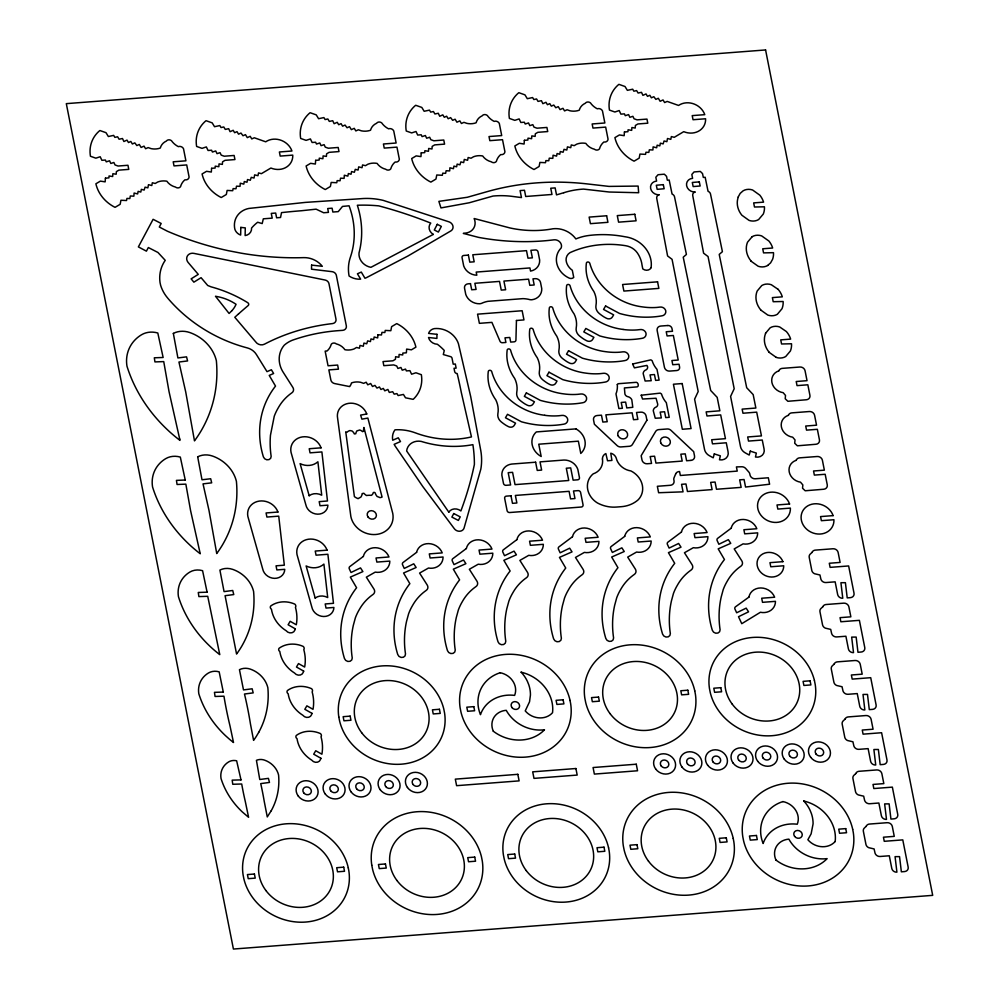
<?xml version="1.0" encoding="UTF-8"?>
<svg xmlns="http://www.w3.org/2000/svg" width="999" height="999" viewBox="0 0 999 999"><rect width="100%" height="100%" fill="white"/><g stroke="black" fill="none" stroke-linecap="round" stroke-linejoin="round"><path stroke-width="1.5" d="M738.174 197.028L740.172 193.406L743.069 190.846A11.189 9.828 25.7 0 1 752.597 189.997L759.814 195.167A20.617 18.119 25.7 0 1 763.561 202.148L753.671 202.897L754.482 207.005L764.435 206.805A20.33 17.857 25.7 0 1 763.286 214.061L758.628 219.555A11.189 9.828 25.7 0 1 749.1 220.417L741.882 215.235A21.104 18.544 25.7 0 1 738.273 197.065M765.509 333.329L770.142 327.809A11.189 9.828 25.7 0 1 779.682 326.96L786.375 331.543A20.367 17.907 25.7 0 1 790.634 339.111L780.743 339.872L781.555 343.981L791.52 343.768A20.33 17.857 25.7 0 1 790.371 351.024L785.714 356.531A11.189 9.828 25.7 0 1 776.173 357.38M752.135 236.726L747.502 242.233A20.991 18.457 25.7 0 0 751.061 261.039M767.707 265.434L770.591 262.874L772.602 259.265A20.567 18.069 25.7 0 0 773.488 252.672L763.548 252.884L762.736 248.776L772.652 248.014A20.617 18.119 25.7 0 0 768.905 241.034L761.663 235.901A11.189 9.828 25.7 0 0 752.122 236.701M690.958 460.402L686.6 460.739L685.239 453.858L680.843 454.195L682.205 461.076L655.943 463.086L654.582 456.206L650.187 456.543L651.548 463.424L647.19 463.761A4.545 3.996 25.7 0 1 642.007 460.002L641.158 455.706L655.644 431.468A4.545 3.996 25.7 0 1 658.778 429.62L667.145 428.983A4.545 3.996 25.7 0 1 670.978 430.344L693.681 451.673L694.53 455.969A4.545 3.996 25.7 0 1 690.958 460.402M776.186 357.355L768.968 352.21M778.021 289.273L771.315 284.715A11.189 9.828 25.7 0 0 761.775 285.527L757.155 291.059A20.991 18.457 25.7 0 0 760.714 309.865M750.948 261.114L758.179 266.258A11.189 9.828 25.7 0 0 767.719 265.459M760.614 309.94L767.831 315.085A11.189 9.828 25.7 0 0 777.372 314.273L781.992 308.741A20.33 17.857 25.7 0 0 783.129 301.498L773.201 301.71L772.389 297.602L782.304 296.84A20.367 17.907 25.7 0 0 778.046 289.26M814.422 680.481L815.234 684.602A54.595 47.977 25.7 0 1 772.065 735.701A54.595 47.977 25.7 0 1 710.277 692.657L709.465 688.548A54.595 47.977 25.7 0 1 752.634 637.449A54.595 47.977 25.7 0 1 814.422 680.506M371.765 865.146L372.615 869.442A57.055 50.137 25.7 0 0 437.175 914.422A57.055 50.137 25.7 0 0 482.292 861.013L481.443 856.717A57.055 50.137 25.7 0 0 416.883 811.75A57.055 50.137 25.7 0 0 371.765 865.159M338.811 717.007L339.623 721.116A54.595 47.977 25.7 0 0 401.398 764.173A54.595 47.977 25.7 0 0 444.58 713.061L443.768 708.953A54.595 47.977 25.7 0 0 381.98 665.921A54.595 47.977 25.7 0 0 338.811 717.02M602.447 459.028A7.218 6.344 25.7 0 1 605.856 453.571L607.529 460.764L611.925 460.427L610.764 453.196A7.218 6.344 25.7 0 1 616.183 457.979A16.446 14.461 25.7 0 0 630.893 470.929A20.255 17.807 25.7 0 1 638.161 499.825A31.506 27.685 25.7 0 1 621.078 506.705L616.683 507.042A31.506 27.685 25.7 0 1 597.427 502.959A20.255 17.807 25.7 0 1 593.231 473.826A16.446 14.461 25.7 0 0 602.447 459.028M651.086 267.62A28.022 24.625 25.7 0 0 625.024 236.763A108.404 95.267 25.7 0 0 589.173 235.452A52.11 45.792 25.7 0 0 575.861 238.936A22.615 19.88 25.7 0 0 552.909 228.783A102.747 90.297 25.7 0 1 510.002 227.959L474.125 218.519A12.463 10.952 25.7 0 1 465.122 233.142L463.311 233.404L478.509 237.362A232.742 204.533 25.7 0 0 553.946 239.835A6.281 5.519 25.7 0 1 560.014 242.208A6.281 5.519 25.7 0 1 561.088 248.077A20.742 18.232 25.7 0 0 569.13 278.072A4.071 3.571 25.7 0 0 573.726 277.385L572.315 270.292A14.81 13.012 25.7 0 1 566.533 262.487A10.377 9.116 25.7 0 1 569.979 252.66A96.591 84.89 25.7 0 1 625.574 245.692A15.847 13.924 25.7 0 1 637.312 252.847A29.221 25.687 25.7 0 1 642.045 265.172L642.782 268.906A5.644 4.958 25.7 0 0 651.173 267.645M782.891 801.573A17.807 15.659 25.7 0 1 797.252 824.225A35.215 30.944 25.7 0 0 763.136 843.506A38.212 33.579 25.7 0 1 782.904 801.585M803.758 800.998A38.212 33.579 25.7 0 1 835.176 841.533M623.089 329.433A57.93 50.912 25.7 0 1 570.092 285.826A1.798 1.586 25.7 0 0 567.382 284.653L567.082 284.852A1.798 1.586 25.7 0 0 566.608 285.876A44.393 39.011 25.7 0 0 574.125 313.986A25.812 22.677 25.7 0 1 576.223 327.884A9.103 7.992 25.7 0 0 579.482 335.939A44.618 39.211 25.7 0 0 584.502 339.548L586.713 340.746A4.545 3.996 25.7 0 0 592.619 339.485L593.893 337.325L583.803 331.905L585.851 328.446L599.725 335.914A90.31 79.371 25.7 0 0 639.098 338.798L642.032 338.336A5.27 4.633 25.7 0 0 646.003 333.216A4.77 4.183 25.7 0 0 640.297 329.558L637.037 329.92A60.951 53.559 25.7 0 1 623.089 329.458M521.116 672.177A38.212 33.579 25.7 0 1 552.534 712.699A17.807 15.659 25.7 0 1 525.237 710.901L529.545 701.773L530.444 695.004A35.215 30.944 25.7 0 0 528.733 684.652L527.372 681.306A35.215 30.944 25.7 0 0 521.128 672.152M803.77 800.986A35.215 30.944 25.7 0 1 810.014 810.139L811.375 813.486A35.215 30.944 25.7 0 1 813.086 823.838L811.138 833.815L807.879 839.734A17.807 15.659 25.7 0 0 835.176 841.495M769.068 352.135A20.991 18.457 25.7 0 1 765.609 333.366M544.742 415.284A57.93 50.912 25.7 0 1 491.745 371.678A1.798 1.586 25.7 0 0 489.035 370.504L488.736 370.704A1.798 1.586 25.7 0 0 488.261 371.728A44.393 39.011 25.7 0 0 495.779 399.837A25.812 22.677 25.7 0 1 497.877 413.736A9.103 7.992 25.7 0 0 501.136 421.79A44.618 39.211 25.7 0 0 506.156 425.399L508.366 426.598A4.545 3.996 25.7 0 0 514.273 425.337L515.546 423.176L505.457 417.757L507.504 414.298L521.378 421.765A90.31 79.371 25.7 0 0 560.751 424.65L563.686 424.188A5.27 4.633 25.7 0 0 567.657 419.068A4.77 4.183 25.7 0 0 561.95 415.409L558.691 415.771A60.951 53.559 25.7 0 1 544.742 415.309M617.307 384.528L617.307 384.715A24.163 21.229 25.7 0 1 615.983 393.868L618.881 408.554L622.389 408.279L621.228 402.447L625.624 402.098L626.785 407.942L632.804 407.305L631.793 399.75A5.37 4.72 25.7 0 0 628.334 396.79A3.684 3.247 25.7 0 1 624.912 393.981L624.4 387.937L637.225 386.875C639.16 386.363 638.199 382.38 636.326 382.317L618.219 383.716L617.307 384.528M240.809 227.385L240.659 235.077A8.741 7.692 25.7 0 1 234.877 229.308A21.116 18.556 25.7 0 1 248.863 208.441L305.382 202.397L360.914 198.689A65.335 57.418 25.7 0 1 383.179 200.362L449.15 221.903A5.619 4.933 25.7 0 1 452.959 226.174A5.619 4.933 25.7 0 1 450.924 230.881L407.954 255.994L366.546 277.597L364.972 278.259L361.301 272.078L357.43 273.776L360.639 279.158A16.671 14.648 25.7 0 1 349.088 276.024A45.292 39.81 25.7 0 1 350.362 257.28A91.021 79.995 25.7 0 0 349.063 205.794L342.507 206.418L338.249 211.626L332.854 212.038L332.093 208.192L327.697 208.529L328.459 212.375L323.664 212.75L316.096 209.166L301.461 210.739A559.877 492.032 25.7 0 0 281.518 212.625L280.544 217.495L276.611 217.794L275.674 213.049L271.278 213.386L272.215 218.132L263.324 218.818L262.188 223.564L257.655 222.253A52.935 46.528 25.7 0 0 251.586 228.022A8.741 7.692 25.7 0 1 245.13 235.564L245.279 227.884L240.809 227.385M311.601 265.11L311.513 269.206L332.355 271.703A4.57 4.008 25.7 0 1 336.363 275.424L346.328 325.824A4.645 4.083 25.7 0 1 342.669 330.344L338.474 330.644A180.057 158.242 25.7 0 0 292.307 340.247A31.943 28.072 25.7 0 0 284.203 345.242A27.173 23.876 25.7 0 0 283.716 373.064L292.869 387.425A4.67 4.108 25.7 0 1 291.97 392.744A56.518 49.663 25.7 0 0 278.921 406.693L277.36 409.428A64.186 56.406 25.7 0 0 274.263 416.221L270.467 435.214A109.003 95.792 25.7 0 0 270.954 454.907L271.166 456.281A4.058 3.571 25.7 0 1 263.399 456.88A95.442 83.879 25.7 0 1 275.512 386.089L269.231 375.412L273.614 373.501L271.378 369.742L267.008 371.653L256.368 354.47A13.649 11.988 25.7 0 0 247.365 347.927A139.997 123.027 25.7 0 1 168.731 299.313L167.695 298.089A36.613 32.168 25.7 0 1 160.652 285.402L160.04 282.617A39.148 34.403 25.7 0 1 165.235 260.339L157.954 252.472L148.339 247.54L146.416 251.161L138.374 246.903L153.109 219.305L161.176 223.476L159.303 227.023L167.37 231.206A291.146 255.856 25.7 0 0 228.371 250.699L240.884 253.122A291.146 255.856 25.7 0 0 303.684 257.63A20.767 18.244 25.7 0 1 322.327 266.296L311.601 265.11M436.975 334.328L436.9 338.424L428.509 337.5A8.741 7.692 25.7 0 0 437.387 344.268A52.935 46.528 25.7 0 1 444.28 350.474L443.306 354.545L450.911 356.743A2.398 2.11 25.7 0 1 452.06 358.329L453.209 364.173L455.319 364.011L456.131 368.119L454.021 368.281L454.67 371.591A2.273 1.998 25.7 0 0 456.468 373.401L457.192 373.576A559.865 492.02 25.7 0 1 461.263 392.27L471.466 436.925A91.021 79.995 25.7 0 1 415.522 432.917A45.292 39.81 25.7 0 0 394.967 429.832A16.671 14.648 25.7 0 0 392.719 440.234L398.264 437.799L400.499 441.558L394.143 444.343L395.03 445.866L422.739 486.463L454.445 528.858A5.619 4.933 25.7 0 0 459.777 531.231A5.619 4.933 25.7 0 0 464.048 528.121L480.831 469.118A65.335 57.418 25.7 0 0 480.407 448.638L470.729 396.753L458.441 343.718A21.116 18.556 25.7 0 0 434.29 328.621A8.741 7.692 25.7 0 0 428.596 333.416L436.975 334.328M516.446 320.492L515.934 340.035A2.273 1.998 25.7 0 1 514.11 341.833L510.689 342.095L509.777 337.462L504.994 337.824L505.906 342.457L502.485 342.719A2.273 1.998 25.7 0 1 500.012 341.258L491.908 322.377L479.383 323.339L477.559 314.161L522.152 310.739L523.963 319.917L516.446 320.492M105.419 178.147L105.145 181.855L100.387 181.119L95.892 183.791A34.241 30.082 25.7 0 0 115.047 207.342L120.155 204.308L120.941 200.25L126.536 200.524L126.935 198.426L129.82 198.576L130.32 195.991L133.878 196.166L134.103 193.044L137.637 193.931L138.137 191.358L140.822 192.045L141.346 189.36L144.143 190.072L145.067 187.15L147.864 187.862L148.476 184.678L151.798 185.527L152.335 182.755L155.232 183.479L157.717 182.005A16.558 14.548 25.7 0 1 166.858 181.206A13.174 11.576 25.7 0 0 175.412 187.025A3.584 3.159 25.7 0 0 180.557 186.638A17.058 14.985 25.7 0 1 184.927 179.82A3.846 3.384 25.7 0 0 189.098 176.998L186.713 164.935L174.013 165.909L173.202 161.801L185.901 160.827L183.516 148.751A3.846 3.384 25.7 0 0 178.371 146.641A17.058 14.985 25.7 0 1 171.478 140.697A3.584 3.159 25.7 0 0 166.333 141.096A13.174 11.576 25.7 0 0 160.302 148.039A16.558 14.548 25.7 0 1 151.124 148.639L148.139 147.59L145.617 148.739L144.018 146.129L141.121 147.452L139.286 144.455L136.851 145.567L134.815 142.869L132.368 143.981L130.819 141.458L128.484 142.532L126.998 140.11L123.913 141.508L122.477 138.511L119.106 139.223L117.607 136.788L114.873 137.363L113.661 135.389L108.354 136.513L106.006 132.68L99.863 130.519A34.241 30.082 25.7 0 0 90.447 156.256L95.854 158.167L100.187 156.743L101.886 160.302L105.395 160.04L106.269 161.85L109.553 160.777L110.852 163.474L113.861 162.475L115.047 164.96L118.069 166.034L127.959 165.272L128.771 169.38L118.881 170.142L116.371 171.628L116.184 174.213L112.875 173.714L112.675 176.523L109.053 175.974L108.928 177.872L105.419 178.147M211.588 168.319L211.326 172.04L206.568 171.304L202.073 173.976A34.241 30.082 25.7 0 0 221.229 197.527L226.336 194.493L227.123 190.434L232.705 190.709L233.117 188.611L235.989 188.761L236.501 186.176L240.047 186.351L240.272 183.229L243.806 184.116L244.305 181.543L247.003 182.23L247.515 179.545L250.312 180.257L251.248 177.335L254.033 178.047L254.658 174.862L257.979 175.712L258.516 172.927L261.413 173.664L270.891 168.032A16.796 14.76 25.7 0 0 292.757 155.12L280.195 156.094L279.383 151.985L291.945 151.011A16.796 14.76 25.7 0 0 265.709 141.808L254.308 137.775L251.785 138.923L250.187 136.314L247.29 137.625L245.454 134.64L243.019 135.752L240.984 133.054L238.549 134.166L237 131.643L234.653 132.717L233.167 130.295L230.095 131.693L228.659 128.696L225.275 129.408L223.776 126.973L221.041 127.547L219.83 125.574L214.523 126.698L212.175 122.865L206.031 120.692A34.241 30.082 25.7 0 0 196.628 146.441L202.023 148.351L206.356 146.928L208.067 150.487L211.576 150.225L212.437 152.035L215.734 150.961L217.02 153.659L220.042 152.66L221.229 155.145L224.251 156.219L234.128 155.457L234.94 159.565L225.062 160.327L222.552 161.813L222.365 164.398L219.043 163.898L218.843 166.708L215.235 166.159L215.097 168.057L211.588 168.319M315.647 160.34L315.372 164.048L310.614 163.324L306.119 165.984A34.241 30.082 25.7 0 0 325.274 189.548L330.394 186.501L331.181 182.442L336.763 182.717L337.163 180.619L340.047 180.769L340.547 178.184L344.106 178.359L344.33 175.237L347.864 176.124L348.364 173.551L351.049 174.238L351.573 171.553L354.37 172.265L355.294 169.343L358.092 170.055L358.703 166.87L362.025 167.72L362.562 164.947L365.459 165.672L367.944 164.198A16.558 14.548 25.7 0 1 377.085 163.399A13.174 11.576 25.7 0 0 385.639 169.218A3.584 3.159 25.7 0 0 390.784 168.831A17.058 14.985 25.7 0 1 395.154 162.013A3.846 3.384 25.7 0 0 399.338 159.191L396.953 147.128L384.24 148.102L383.429 143.993L396.128 143.019L393.743 130.944A3.846 3.384 25.7 0 0 388.599 128.834A17.058 14.985 25.7 0 1 381.705 122.889A3.584 3.159 25.7 0 0 376.561 123.289A13.174 11.576 25.7 0 0 370.529 130.232A16.558 14.548 25.7 0 1 361.351 130.832L358.366 129.783L355.844 130.931L354.245 128.322L351.348 129.645L349.513 126.648L347.078 127.76L345.042 125.062L342.607 126.174L341.059 123.651L338.711 124.725L337.225 122.303L334.141 123.701L332.704 120.704L329.333 121.416L327.834 118.981L325.1 119.555L323.888 117.582L318.581 118.706L316.233 114.873L310.09 112.712A34.241 30.082 25.7 0 0 300.674 138.449L306.081 140.359L310.414 138.936L312.113 142.495L315.622 142.233L316.496 144.043L319.78 142.969L321.079 145.667L324.101 144.668L325.287 147.153L328.309 148.227L338.186 147.465L338.998 151.573L329.121 152.335L326.598 153.821L326.411 156.406L323.102 155.906L322.902 158.716L319.293 158.167L319.156 160.065L315.647 160.34M377.909 334.777L377.684 337.912L374.15 337.013L373.651 339.585L370.966 338.911L370.442 341.583L367.644 340.871L366.72 343.793L363.923 343.082L363.311 346.266L359.99 345.429L359.453 348.201L356.556 347.465L354.071 348.938A16.558 14.548 25.7 0 1 344.93 349.737A13.174 11.576 25.7 0 0 336.376 343.918A3.584 3.159 25.7 0 0 331.231 344.318A17.058 14.985 25.7 0 1 326.86 351.124A3.846 3.384 25.7 0 0 325.15 351.149L328.047 365.784L337.637 365.047L338.449 369.168L328.858 369.905L330.831 379.895A4.545 3.996 25.7 0 0 334.69 383.579L349.675 386.588A13.174 11.576 25.7 0 0 351.486 382.917A16.558 14.548 25.7 0 1 360.664 382.305L363.648 383.366L366.171 382.217L367.769 384.815L370.666 383.504L372.502 386.488L374.937 385.389L376.973 388.074L379.42 386.963L380.956 389.485L383.304 388.411L384.79 390.834L387.874 389.435L389.31 392.432L392.682 391.72L394.18 394.155L396.915 393.581L398.126 395.554L403.434 394.443L405.507 397.802L413.174 399.35A34.241 30.082 25.7 0 0 421.341 374.687L415.934 372.777L411.6 374.2L409.902 370.641L406.393 370.916L405.519 369.093L402.235 370.179L400.936 367.47L397.927 368.469L396.728 365.984L393.718 364.922L383.828 365.671L383.017 361.563L392.894 360.814L395.417 359.315L395.604 356.73L398.913 357.242L399.113 354.42L402.722 354.97L402.859 353.072L406.368 352.809L406.643 349.088L411.401 349.825L415.896 347.153A34.241 30.082 25.7 0 0 396.74 323.601L391.62 326.636L390.834 330.706L385.252 330.419L384.852 332.517L381.968 332.367L381.468 334.965L377.909 334.777M421.228 152.897L420.954 156.606L416.196 155.881L411.7 158.541A34.241 30.082 25.7 0 0 430.856 182.105L435.964 179.058L436.763 175L442.345 175.275L442.744 173.177L445.629 173.327L446.128 170.742L449.687 170.916L449.912 167.795L453.446 168.681L453.946 166.109L456.63 166.796L457.155 164.111L459.952 164.823L460.876 161.9L463.673 162.612L464.285 159.428L467.607 160.277L468.144 157.505L471.041 158.229L473.526 156.756A16.558 14.548 25.7 0 1 482.667 155.956A13.174 11.576 25.7 0 0 491.221 161.776A3.584 3.159 25.7 0 0 496.366 161.388A17.058 14.985 25.7 0 1 500.736 154.57A3.846 3.384 25.7 0 0 504.92 151.748L502.522 139.685L489.822 140.659L489.011 136.551L501.71 135.577L499.325 123.501A3.846 3.384 25.7 0 0 494.18 121.391A17.058 14.985 25.7 0 1 487.287 115.447A3.584 3.159 25.7 0 0 482.142 115.847A13.174 11.576 25.7 0 0 476.111 122.79A16.558 14.548 25.7 0 1 466.933 123.389L463.948 122.34L461.426 123.489L459.827 120.879L456.93 122.203L455.094 119.206L452.659 120.317L450.624 117.62L448.176 118.731L446.64 116.209L444.293 117.283L442.807 114.86L439.722 116.259L438.286 113.262L434.915 113.973L433.416 111.538L430.681 112.113L429.47 110.14L424.163 111.264L421.815 107.43L415.671 105.27A34.241 30.082 25.7 0 0 406.256 131.006L411.663 132.917L415.996 131.493L417.694 135.052L421.203 134.79L422.077 136.601L425.362 135.527L426.66 138.224L429.67 137.238L430.869 139.71L433.878 140.784L443.768 140.022L444.58 144.131L434.702 144.892L432.18 146.378L431.993 148.976L428.683 148.464L428.484 151.274L424.875 150.724L424.737 152.622L421.228 152.897M524.363 140.31L524.1 144.031L519.343 143.294L514.847 145.966A34.241 30.082 25.7 0 0 534.003 169.518L539.11 166.483L539.897 162.425L545.491 162.7L545.891 160.602L548.776 160.752L549.275 158.167L552.834 158.341L553.059 155.22L556.593 156.106L557.092 153.534L559.777 154.221L560.289 151.536L563.099 152.248L564.023 149.326L566.82 150.037L567.432 146.853L570.754 147.69L571.291 144.917L574.188 145.654L576.673 144.181A16.558 14.548 25.7 0 1 585.814 143.381A13.174 11.576 25.7 0 0 594.368 149.201A3.584 3.159 25.7 0 0 599.512 148.801A17.058 14.985 25.7 0 1 603.883 141.995A3.846 3.384 25.7 0 0 608.054 139.173L605.669 127.11L592.969 128.084L592.157 123.963L604.857 122.989L602.472 110.926A3.846 3.384 25.7 0 0 597.315 108.816A17.058 14.985 25.7 0 1 590.434 102.872A3.584 3.159 25.7 0 0 585.289 103.272A13.174 11.576 25.7 0 0 579.258 110.202A16.558 14.548 25.7 0 1 570.079 110.814L567.095 109.765L564.572 110.914L562.961 108.304L560.077 109.615L558.241 106.631L555.806 107.742L553.771 105.045L551.323 106.156L549.775 103.634L547.44 104.708L545.953 102.285L542.869 103.684L541.433 100.687L538.049 101.399L536.563 98.963L533.828 99.538L532.617 97.565L527.297 98.689L524.95 94.855L518.818 92.682A34.241 30.082 25.7 0 0 509.403 118.431L514.81 120.342L519.13 118.918L520.841 122.477L524.35 122.215L525.224 124.026L528.508 122.939L529.807 125.649L532.817 124.65L534.003 127.135L537.025 128.197L546.915 127.447L547.727 131.556L537.837 132.318L535.327 133.804L535.139 136.388L531.83 135.889L531.618 138.699L528.009 138.149L527.872 140.047L524.363 140.31M624.425 131.968L624.163 135.677L619.405 134.952L614.909 137.625A34.241 30.082 25.7 0 0 634.065 161.176L639.173 158.142L639.959 154.071L645.554 154.358L645.953 152.26L648.838 152.397L649.338 149.813L652.896 149.987L653.121 146.865L656.655 147.765L657.155 145.18L659.839 145.866L660.364 143.182L663.161 143.893L664.085 140.971L666.882 141.683L667.494 138.499L670.816 139.348L671.353 136.576L674.25 137.313L683.741 131.668A16.796 14.76 25.7 0 0 705.594 118.769L693.031 119.73L692.22 115.622L704.782 114.66A16.796 14.76 25.7 0 0 678.558 105.444L667.157 101.411L664.635 102.56L663.036 99.95L660.139 101.274L658.304 98.277L655.868 99.388L653.833 96.703L651.385 97.815L649.837 95.292L647.502 96.354L646.016 93.931L642.931 95.342L641.495 92.333L638.111 93.044L636.625 90.609L633.89 91.196L632.679 89.211L627.36 90.335L625.012 86.513L618.881 84.341A34.241 30.082 25.7 0 0 609.465 110.09L614.872 112L619.193 110.564L620.903 114.136L624.412 113.861L625.287 115.684L628.571 114.598L629.87 117.295L632.879 116.309L634.065 118.781L637.087 119.855L646.965 119.093L647.789 123.202L637.899 123.963L635.389 125.462L635.202 128.047L631.892 127.535L631.68 130.357L628.071 129.795L627.934 131.693L624.425 131.968M641.208 395.217L642.544 399.026L656.056 398.251L657.704 404.108A3.684 3.247 25.7 0 1 655.469 407.342A5.37 4.72 25.7 0 0 653.271 410.739L655.244 418.219L661.326 417.932L660.177 412.088L664.572 411.75L665.721 417.594L669.23 417.32L666.321 402.647A24.163 21.229 25.7 0 1 661.475 393.968L660.202 393.131L641.208 395.217M345.791 432.142L354.395 496.615A14.498 12.75 25.7 0 0 358.117 498.676A21.766 19.118 25.7 0 1 360.801 497.165A9.078 7.98 25.7 0 0 362.162 493.606L363.836 493.244A13.886 12.2 25.7 0 0 366.421 495.516A21.766 19.118 25.7 0 1 371.391 495.342A5.12 4.495 25.7 0 0 373.214 492.732A1.261 1.111 25.7 0 1 375.199 492.957A9.84 8.654 25.7 0 0 377.147 496.503A21.766 19.118 25.7 0 1 379.895 497.602A5.782 5.082 25.7 0 0 382.08 497.065L363.911 427.472A11.588 10.19 25.7 0 0 363.661 431.193L362.512 431.63A6.256 5.495 25.7 0 0 359.715 429.97A15.447 13.574 25.7 0 1 356.993 430.781A9.653 8.479 25.7 0 0 355.769 433.728L354.358 433.941A7.43 6.531 25.7 0 0 352.035 430.956L349.912 430.557A7.892 6.943 25.7 0 0 346.903 432.33L345.791 432.142M363.349 556.443L349.9 566.52A2.273 1.998 25.7 0 0 349.313 568.856L351.011 572.514L360.514 567.907L362.899 571.59L350.324 577.097L356.593 587.762A95.442 83.879 25.7 0 0 344.48 658.553A4.058 3.571 25.7 0 0 352.247 657.966L352.035 656.593A109.003 95.792 25.7 0 1 353.321 625.362L355.344 617.894A64.186 56.406 25.7 0 1 358.441 611.101L360.015 608.379A56.518 49.663 25.7 0 1 373.064 594.43A4.67 4.108 25.7 0 0 373.963 589.098L366.346 577.172L375.212 572.127A13.649 12 25.7 0 0 389.81 561.101L376.848 562.087L376.036 557.979L388.986 556.98A13.649 12 25.7 0 0 375.412 547.702A13.649 12 25.7 0 0 363.349 556.443M416.595 552.36L403.146 562.437A2.273 1.998 25.7 0 0 402.56 564.772L404.258 568.431L413.761 563.811L416.146 567.507L403.571 573.001L409.852 583.678A95.442 83.879 25.7 0 0 397.727 654.47A4.058 3.571 25.7 0 0 405.507 653.87L405.294 652.497A109.003 95.792 25.7 0 1 406.568 621.278L408.603 613.811A64.186 56.406 25.7 0 1 411.688 607.017L413.261 604.283A56.518 49.663 25.7 0 1 426.311 590.334A4.67 4.108 25.7 0 0 427.21 585.014L419.592 573.089L428.459 568.044A13.649 12 25.7 0 0 443.057 557.005L430.107 558.004L429.295 553.896L442.232 552.897A13.649 12 25.7 0 0 428.658 543.618A13.649 12 25.7 0 0 416.595 552.347M466.346 548.538L452.897 558.616A2.273 1.998 25.7 0 0 452.31 560.951L454.008 564.61L463.511 559.989L465.896 563.686L453.321 569.18L459.59 579.857A95.442 83.879 25.7 0 0 447.477 650.649A4.058 3.571 25.7 0 0 455.244 650.049L455.032 648.676A109.003 95.792 25.7 0 1 456.318 617.457L458.354 609.989A64.186 56.406 25.7 0 1 461.438 603.196L463.012 600.461A56.518 49.663 25.7 0 1 476.061 586.513A4.67 4.108 25.7 0 0 476.96 581.193L469.343 569.268L478.209 564.223A13.649 12 25.7 0 0 492.807 553.184L479.857 554.183L479.045 550.074L491.983 549.075A13.649 12 25.7 0 0 478.409 539.797A13.649 12 25.7 0 0 466.346 548.526M516.87 539.66L503.421 549.75A2.273 1.998 25.7 0 0 502.834 552.072L504.532 555.731L514.035 551.123L516.421 554.82L503.846 560.314L510.127 570.978A95.442 83.879 25.7 0 0 498.014 641.783A4.058 3.571 25.7 0 0 505.781 641.183L505.569 639.81A109.003 95.792 25.7 0 1 506.843 608.578L508.878 601.123A64.186 56.406 25.7 0 1 511.963 594.33L513.536 591.595A56.518 49.663 25.7 0 1 526.585 577.647A4.67 4.108 25.7 0 0 527.484 572.327L519.88 560.402L528.733 555.344A13.649 12 25.7 0 0 543.331 544.318L530.382 545.317L529.57 541.196L542.519 540.209A13.649 12 25.7 0 0 528.933 530.931A13.649 12 25.7 0 0 516.87 539.66M572.489 536.725L559.04 546.803A2.273 1.998 25.7 0 0 558.441 549.138L560.152 552.797L569.655 548.189L572.04 551.873L559.465 557.38L565.734 568.044A95.442 83.879 25.7 0 0 553.621 638.836A4.058 3.571 25.7 0 0 561.388 638.249L561.176 636.875A109.003 95.792 25.7 0 1 562.462 605.644L564.485 598.176A64.186 56.406 25.7 0 1 567.582 591.383L569.143 588.661A56.518 49.663 25.7 0 1 582.205 574.7A4.67 4.108 25.7 0 0 583.104 569.38L575.486 557.454L584.353 552.41A13.649 12 25.7 0 0 598.95 541.383L585.988 542.37L585.177 538.261L598.126 537.262A13.649 12 25.7 0 0 584.552 527.984A13.649 12 25.7 0 0 572.489 536.713M624.7 536.376L611.251 546.453A2.273 1.998 25.7 0 0 610.664 548.788L612.362 552.447L621.865 547.827L624.25 551.523L611.675 557.017L617.944 567.694A95.442 83.879 25.7 0 0 605.831 638.486A4.058 3.571 25.7 0 0 613.598 637.886L613.386 636.525A109.003 95.792 25.7 0 1 614.672 605.294L616.695 597.827A64.186 56.406 25.7 0 1 619.792 591.033L621.366 588.311A56.518 49.663 25.7 0 1 634.415 574.35A4.67 4.108 25.7 0 0 635.314 569.03L627.697 557.105L636.563 552.06A13.649 12 25.7 0 0 651.161 541.033L638.199 542.02L637.387 537.912L650.337 536.913A13.649 12 25.7 0 0 636.763 527.634A13.649 12 25.7 0 0 624.7 536.363M681.455 532.017L668.006 542.095A2.273 1.998 25.7 0 0 667.419 544.43L669.118 548.089L678.621 543.468L681.006 547.165L668.431 552.659L674.7 563.336A95.442 83.879 25.7 0 0 662.587 634.128A4.058 3.571 25.7 0 0 670.354 633.528L670.142 632.167A109.003 95.792 25.7 0 1 671.428 600.936L673.451 593.468A64.186 56.406 25.7 0 1 676.548 586.675L678.121 583.953A56.518 49.663 25.7 0 1 691.171 569.992A4.67 4.108 25.7 0 0 692.07 564.672L684.452 552.747L693.318 547.702A13.649 12 25.7 0 0 707.916 536.675L694.954 537.662L694.143 533.553L707.092 532.554A13.649 12 25.7 0 0 693.518 523.276A13.649 12 25.7 0 0 681.455 532.005M731.193 528.196L717.757 538.274A2.273 1.998 25.7 0 0 717.157 540.609L718.868 544.268L728.371 539.66L730.756 543.344L718.181 548.851L724.45 559.515A95.442 83.879 25.7 0 0 712.337 630.307A4.058 3.571 25.7 0 0 720.104 629.72L719.892 628.346A109.003 95.792 25.7 0 1 721.178 597.115L723.201 589.647A64.186 56.406 25.7 0 1 726.298 582.854L727.859 580.132A56.518 49.663 25.7 0 1 740.908 566.171A4.67 4.108 25.7 0 0 741.807 560.851L734.203 548.926L743.069 543.881A13.649 12 25.7 0 0 757.667 532.854L744.705 533.841L743.893 529.732L756.842 528.733A13.649 12 25.7 0 0 743.256 519.455A13.649 12 25.7 0 0 731.193 528.184M632.604 364.011L634.402 367.869L646.865 365.422A3.072 2.697 25.7 0 1 647.539 367.982A3.696 3.247 25.7 0 1 645.366 370.142A5.37 4.72 25.7 0 0 643.169 373.539L645.129 381.019L651.223 380.731L650.062 374.887L654.457 374.55L655.619 380.394L659.115 380.119L656.992 369.368A24.163 21.229 25.7 0 1 652.135 360.701L650.873 359.852L632.604 364.011M714.297 453.908L713.211 457.804L709.265 455.631A9.028 7.93 25.7 0 1 704.532 449.413L694.605 399.188L698.189 391.521L672.065 259.328L667.594 255.956L656.73 198.326A3.721 3.272 25.7 0 1 659.303 194.78A7.605 6.681 25.7 0 1 650.636 188.499A7.605 6.681 25.7 0 1 656.593 181.094L655.831 177.235L658.054 174.725L664.335 174.188L666.533 176.336L667.32 180.195L669.18 180.032L672.065 194.081A3.646 3.209 25.7 0 1 674.525 196.828L686.425 254.445L683.229 257.193L710.689 390.484L717.182 397.365L719.867 410.801L706.156 411.888L706.967 415.996L720.691 414.91L725.449 438.673L711.688 439.747L712.499 443.856L726.273 442.782L728.021 451.523A8.129 7.143 25.7 0 1 719.48 459.79L720.341 455.844L714.297 453.908M750.286 451.136L749.2 455.044L745.266 452.872A9.028 7.93 25.7 0 1 740.521 446.653L730.594 396.416L734.19 388.761L708.054 256.556L703.596 253.184L692.732 195.567A3.721 3.272 25.7 0 1 695.292 192.02A7.605 6.681 25.7 0 1 686.625 185.739A7.605 6.681 25.7 0 1 692.594 178.334L691.832 174.475L694.043 171.953L700.324 171.428L702.522 173.576L703.321 177.422L705.169 177.273L708.054 191.321A3.646 3.209 25.7 0 1 710.514 194.056L722.414 251.686L719.218 254.42L746.69 387.724L753.171 394.593L755.868 408.042L742.145 409.128L742.969 413.236L756.693 412.15L761.45 435.914L747.689 436.975L748.501 441.083L762.262 440.022L764.023 448.763A8.129 7.143 25.7 0 1 755.469 457.03L756.33 453.084L750.286 451.136M295.304 628.833L294.88 630.119A5.107 4.483 25.7 0 1 286.126 630.706A30.719 26.998 25.7 0 1 271.453 609.215A2.423 2.123 25.7 0 1 270.804 605.943A24.138 21.216 25.7 0 1 294.792 604.108A2.722 2.385 25.7 0 1 295.442 607.367A45.879 40.322 25.7 0 1 296.303 624.775L290.147 621.303L288.112 624.762L295.304 628.833M303.671 671.103L303.234 672.389A5.107 4.483 25.7 0 1 294.48 672.976A30.719 26.998 25.7 0 1 279.807 651.485A2.423 2.123 25.7 0 1 279.158 648.214A24.138 21.216 25.7 0 1 303.147 646.378A2.722 2.385 25.7 0 1 303.796 649.637A45.879 40.322 25.7 0 1 304.658 667.045L298.501 663.573L296.466 667.032L303.671 671.103M312.025 713.373L311.588 714.66A5.107 4.483 25.7 0 1 302.834 715.247A30.719 26.998 25.7 0 1 288.162 693.756A2.423 2.123 25.7 0 1 287.512 690.484A24.138 21.216 25.7 0 1 311.501 688.648A2.722 2.385 25.7 0 1 312.15 691.907A45.879 40.322 25.7 0 1 313.012 709.315L306.868 705.843L304.82 709.302L312.025 713.373M320.891 758.266L320.467 759.552A5.107 4.483 25.7 0 1 311.713 760.139A30.719 26.998 25.7 0 1 297.028 738.648A2.423 2.123 25.7 0 1 296.391 735.376A24.138 21.216 25.7 0 1 320.379 733.541A2.722 2.385 25.7 0 1 321.016 736.8A45.879 40.322 25.7 0 1 321.89 754.208L315.734 750.736L313.698 754.195L320.891 758.266M179.695 439.048L179.957 440.384A147.215 129.37 25.7 0 1 173.127 434.852A120.055 105.507 25.7 0 1 167.258 429.582A147.215 129.37 25.7 0 1 126.973 366.196A38.462 33.804 25.7 0 1 141.521 334.765A20.417 17.945 25.7 0 1 157.805 333.004L163.137 357.48L154.321 357.792L154.932 361.913L163.736 361.601L169.056 391.72L179.695 439.048M778.92 370.679L778.858 370.829A12.525 11.001 25.7 0 0 771.902 382.467A12.525 11.001 25.7 0 0 783.191 392.694L785.514 395.442L785.202 398.738L787.861 401.286L806.368 399.762A4.545 3.996 25.7 0 0 809.927 395.342L807.841 384.79L797.027 385.626L796.215 381.518L807.03 380.681L805.069 370.779A4.545 3.996 25.7 0 0 799.887 367.02L782.304 368.369A4.545 3.996 25.7 0 0 778.92 370.679M788.436 415.197L788.373 415.334A12.525 11.001 25.7 0 0 781.405 426.973A12.525 11.001 25.7 0 0 792.694 437.2L795.029 439.947L794.717 443.256L797.364 445.804L815.871 444.28A4.545 3.996 25.7 0 0 819.442 439.847L817.357 429.308L806.53 430.132L805.718 426.024L816.545 425.187L814.585 415.284A4.545 3.996 25.7 0 0 809.402 411.526L791.807 412.874A4.545 3.996 25.7 0 0 788.436 415.197M796.253 460.164L796.191 460.314A12.525 11.001 25.7 0 0 789.222 471.94A12.525 11.001 25.7 0 0 800.511 482.18L802.846 484.927L802.534 488.224L805.194 490.771L823.688 489.248A4.545 3.996 25.7 0 0 827.259 484.815L825.174 474.275L814.36 475.099L813.548 470.991L824.362 470.167L822.402 460.252A4.545 3.996 25.7 0 0 817.219 456.506L799.637 457.854A4.545 3.996 25.7 0 0 796.253 460.164M812 552.435L810.364 553.97A4.545 3.996 25.7 0 0 809.227 557.405L811.787 570.392A4.545 3.996 25.7 0 0 814.66 573.763L819.954 574.999L820.916 579.27A4.545 3.996 25.7 0 0 825.973 582.542L835.152 581.843L837.661 594.542A4.458 3.921 25.7 0 0 842.769 598.226L840.921 582.717L845.404 582.679L847.214 597.889L850.449 597.639A4.545 3.996 25.7 0 0 854.02 593.206L848.638 565.946L830.107 567.37L829.295 563.261L840.109 562.425L838.149 552.522A4.545 3.996 25.7 0 0 832.966 548.763L815.384 550.112A4.545 3.996 25.7 0 0 812 552.435M822.751 606.83L821.116 608.354A4.545 3.996 25.7 0 0 819.979 611.8L822.539 624.787A4.545 3.996 25.7 0 0 825.411 628.159L830.706 629.395L831.668 633.666A4.545 3.996 25.7 0 0 836.725 636.937L845.903 636.238L848.413 648.938A4.458 3.921 25.7 0 0 853.521 652.622L851.672 637.112L856.155 637.075L857.966 652.272L861.2 652.022A4.545 3.996 25.7 0 0 864.772 647.602L859.39 620.342L840.858 621.765L840.047 617.657L850.861 616.82L848.9 606.917A4.545 3.996 25.7 0 0 843.718 603.159L826.136 604.507A4.545 3.996 25.7 0 0 822.751 606.83M834.09 664.173L832.454 665.696A4.545 3.996 25.7 0 0 831.305 669.143L833.878 682.13A4.545 3.996 25.7 0 0 836.737 685.501L842.045 686.738L843.006 691.008A4.545 3.996 25.7 0 0 848.064 694.28L857.242 693.581L859.752 706.281A4.458 3.921 25.7 0 0 864.847 709.964L863.011 694.455L867.494 694.417L869.292 709.615L872.539 709.377A4.545 3.996 25.7 0 0 876.111 704.944L870.716 677.684L852.197 679.108L851.373 674.999L862.199 674.163L860.239 664.26A4.545 3.996 25.7 0 0 855.057 660.501L837.462 661.85A4.545 3.996 25.7 0 0 834.09 664.173M844.967 719.218L843.331 720.754A4.545 3.996 25.7 0 0 842.194 724.188L844.754 737.175A4.545 3.996 25.7 0 0 847.627 740.546L852.921 741.782L853.883 746.053A4.545 3.996 25.7 0 0 858.94 749.337L868.119 748.626L870.629 761.325A4.458 3.921 25.7 0 0 875.736 765.009L873.888 749.512L878.371 749.475L880.181 764.672L883.416 764.422A4.545 3.996 25.7 0 0 886.987 759.989L881.605 732.729L863.074 734.153L862.262 730.044L873.076 729.22L871.116 719.305A4.545 3.996 25.7 0 0 865.933 715.546L848.351 716.907A4.545 3.996 25.7 0 0 844.967 719.218M855.718 773.613L854.083 775.149A4.545 3.996 25.7 0 0 852.946 778.583L855.506 791.57A4.545 3.996 25.7 0 0 858.378 794.942L863.673 796.178L864.635 800.449A4.545 3.996 25.7 0 0 869.692 803.733L878.87 803.021L881.38 815.721A4.458 3.921 25.7 0 0 886.488 819.405L884.639 803.908L889.122 803.87L890.933 819.068L894.167 818.818A4.545 3.996 25.7 0 0 897.739 814.385L892.357 787.125L873.825 788.548L873.014 784.44L883.828 783.616L881.867 773.701A4.545 3.996 25.7 0 0 876.685 769.942L859.103 771.29A4.545 3.996 25.7 0 0 855.718 773.613M866.145 826.373L864.51 827.896A4.545 3.996 25.7 0 0 863.373 831.343L865.933 844.33A4.545 3.996 25.7 0 0 868.805 847.701L874.1 848.938L875.062 853.208A4.545 3.996 25.7 0 0 880.119 856.48L889.297 855.781L891.807 868.481A4.458 3.921 25.7 0 0 896.915 872.164L895.067 856.655L899.55 856.618L901.36 871.815L904.595 871.565A4.545 3.996 25.7 0 0 908.166 867.144L902.784 839.884L884.252 841.308L883.441 837.199L894.255 836.363L892.307 826.46A4.545 3.996 25.7 0 0 887.112 822.701L869.53 824.05A4.545 3.996 25.7 0 0 866.145 826.373M675.661 473.913L674.063 477.747A4.645 4.083 25.7 0 0 673.863 479.932L674.025 480.769A4.633 4.071 25.7 0 1 670.391 485.289L657.354 486.288L658.616 492.732L683.054 491.833L681.568 484.315L685.963 483.978L687.449 491.496L712.1 489.597L710.676 482.38L715.072 482.042L716.495 489.26L741.158 487.375L739.672 479.857L744.068 479.52L745.554 487.037L769.605 484.215L768.331 477.772L755.294 478.771A4.633 4.071 25.7 0 1 749.999 474.937L749.837 474.088A4.645 4.083 25.7 0 0 748.788 472.015L745.741 468.531A4.645 4.083 25.7 0 0 741.733 466.77L736.413 466.908L737.237 471.103L680.344 475.474L679.557 471.54L678.858 471.59A4.645 4.083 25.7 0 0 675.661 473.913M437.275 224.313L434.315 229.982L438.374 232.068L441.346 226.398L437.275 224.313M453.746 513.548L451.885 517.107L458.366 520.429L460.227 516.87L453.746 513.548M258.704 732.367L256.331 736.35A97.128 85.365 25.7 0 1 254.171 739.547L253.584 740.346L250.449 723.938A464.51 408.216 25.7 0 0 244.493 694.018L253.197 692.881L252.148 688.786L243.494 689.922L239.46 669.68A13.474 11.838 25.7 0 1 250.324 669.118A25.375 22.303 25.7 0 1 267.844 687.687A97.128 85.365 25.7 0 1 258.704 732.367M271.253 810.701L267.27 816.932L264.223 801.31A371.303 326.311 25.7 0 0 260.727 783.603L269.48 782.442L268.406 778.358L259.765 779.507L256.431 760.326A10.777 9.466 25.7 0 1 264.56 760.139A20.292 17.832 25.7 0 1 278.571 774.974A77.647 68.232 25.7 0 1 271.253 810.701M526.386 392.894L524.35 396.353L534.428 401.773L533.154 403.921A4.545 3.996 25.7 0 1 527.26 405.182L525.049 403.996A44.618 39.211 25.7 0 1 520.029 400.387A9.103 7.992 25.7 0 1 516.758 392.332A25.812 22.677 25.7 0 0 514.66 378.421A44.393 39.011 25.7 0 1 507.142 350.324A1.798 1.586 25.7 0 1 507.604 349.313L507.917 349.088A1.798 1.586 25.7 0 1 510.614 350.262A57.93 50.912 25.7 0 0 563.636 393.868A60.951 53.559 25.7 0 0 577.572 394.355L580.831 393.993A4.77 4.183 25.7 0 1 586.538 397.664A5.27 4.633 25.7 0 1 582.567 402.772L579.645 403.246A90.31 79.371 25.7 0 1 540.259 400.349L526.386 392.894M548.975 372.202L546.928 375.661L557.005 381.081L555.744 383.229A4.545 3.996 25.7 0 1 549.837 384.49L547.627 383.304A44.618 39.211 25.7 0 1 542.607 379.682A9.103 7.992 25.7 0 1 539.348 371.64A25.812 22.677 25.7 0 0 537.25 357.729A44.393 39.011 25.7 0 1 529.732 329.62A1.798 1.586 25.7 0 1 530.182 328.621L530.506 328.396A1.798 1.586 25.7 0 1 533.191 329.57A57.93 50.912 25.7 0 0 586.213 373.176A60.951 53.559 25.7 0 0 600.162 373.663L603.421 373.301A4.77 4.183 25.7 0 1 609.128 376.973A5.27 4.633 25.7 0 1 605.157 382.08L602.222 382.555A90.31 79.371 25.7 0 1 562.849 379.657L548.975 372.202M568.556 350.736L566.52 354.195L576.598 359.615L575.324 361.763A4.545 3.996 25.7 0 1 569.43 363.024L567.22 361.838A44.618 39.211 25.7 0 1 562.2 358.229A9.103 7.992 25.7 0 1 558.928 350.174A25.812 22.677 25.7 0 0 556.83 336.263A44.393 39.011 25.7 0 1 549.313 308.167A1.798 1.586 25.7 0 1 549.775 307.155L550.087 306.93A1.798 1.586 25.7 0 1 552.784 308.104A57.93 50.912 25.7 0 0 605.806 351.71A60.951 53.559 25.7 0 0 619.742 352.197L623.001 351.835A4.77 4.183 25.7 0 1 628.708 355.507A5.27 4.633 25.7 0 1 624.737 360.614L621.815 361.089A90.31 79.371 25.7 0 1 582.429 358.191L568.556 350.736M605.594 305.981L603.546 309.44L613.636 314.86L612.362 317.008A4.545 3.996 25.7 0 1 606.455 318.269L604.245 317.083A44.618 39.211 25.7 0 1 599.225 313.474A9.103 7.992 25.7 0 1 595.966 305.419A25.812 22.677 25.7 0 0 593.868 291.508A44.393 39.011 25.7 0 1 586.351 263.411A1.798 1.586 25.7 0 1 586.8 262.4L587.125 262.175A1.798 1.586 25.7 0 1 589.81 263.349A57.93 50.912 25.7 0 0 642.832 306.955A60.951 53.559 25.7 0 0 656.78 307.442L660.039 307.08A4.77 4.183 25.7 0 1 665.746 310.751A5.27 4.633 25.7 0 1 661.775 315.859L658.841 316.333A90.31 79.371 25.7 0 1 619.467 313.436L605.594 305.981M646.915 420.204L632.429 444.455A4.545 3.996 25.7 0 1 629.283 446.291L620.916 446.94A4.545 3.996 25.7 0 1 617.095 445.566L594.393 424.238L593.543 419.942A4.545 3.996 25.7 0 1 597.115 415.522L601.473 415.184L602.834 422.065L607.23 421.728L605.869 414.847L632.13 412.824L633.491 419.705L637.874 419.368L636.525 412.487L640.883 412.15A4.545 3.996 25.7 0 1 646.066 415.909L646.915 420.204M237.35 652.971L236.563 654.058L225.087 595.691L233.766 594.567L232.717 590.484L224.063 591.608L219.905 570.079A15.984 14.048 25.7 0 1 232.804 569.405A30.107 26.461 25.7 0 1 253.584 591.433A115.235 101.274 25.7 0 1 242.732 644.455A93.968 82.58 25.7 0 1 239.922 649.175A115.235 101.274 25.7 0 1 237.35 652.971M231.618 310.976L229.096 313.461L215.484 296.253L218.581 296.865A43.556 38.274 25.7 0 1 236.051 304.295A28.122 24.713 25.7 0 1 231.618 310.976M238.511 313.923L234.79 317.27L255.532 341.67A6.494 5.707 25.7 0 0 264.435 344.193A206.181 181.194 25.7 0 1 332.505 323.589A4.633 4.071 25.7 0 0 335.976 319.093L328.983 283.728A4.57 4.008 25.7 0 0 325.137 280.045L193.918 253.384A6.593 5.794 25.7 0 0 187.512 255.756A6.593 5.794 25.7 0 0 188.062 262.375L198.264 274.375L191.146 278.846L193.868 282.168L201.074 277.672L207.717 285.477L211.126 286.863A121.641 106.905 25.7 0 1 247.715 302.672A2.023 1.773 25.7 0 1 248.139 305.582A583.766 513.024 25.7 0 0 238.511 313.923M748.925 597.102L735.551 606.768A2.273 1.998 25.7 0 0 734.964 609.103L736.663 612.762L746.178 608.141L748.551 611.838L738.511 616.708L741.758 623.688L760.401 612.275A13.649 12 25.7 0 0 775.461 601.336L762.512 602.335L761.7 598.226L774.65 597.227A13.649 12 25.7 0 0 760.826 587.949A13.649 12 25.7 0 0 748.925 597.102M173.339 333.404L177.897 357.942L186.551 356.855L187.587 360.939L178.946 362.025L185.739 392.033L194.48 440.871A147.203 129.37 25.7 0 0 198.901 434.428A120.055 105.507 25.7 0 0 202.497 428.409A147.203 129.37 25.7 0 0 216.358 360.676A38.462 33.804 25.7 0 0 189.81 332.542A20.417 17.945 25.7 0 0 173.339 333.404M197.677 456.818L201.998 479.782L210.677 478.746L211.688 482.842L203.034 483.878L208.978 510.339L216.733 553.546A132.13 116.121 25.7 0 0 220.692 547.777A108.067 94.967 25.7 0 0 223.926 542.357A132.53 116.471 25.7 0 0 236.413 481.381A34.628 30.432 25.7 0 0 212.5 456.043A18.382 16.159 25.7 0 0 197.677 456.818M433.304 234.415L370.916 267.332A13.549 11.913 25.7 0 1 359.028 252.884A101.374 89.086 25.7 0 0 357.342 205.245A151.373 133.029 25.7 0 1 378.746 205.869A397.702 349.513 25.7 0 1 430.756 223.102A8.267 7.268 25.7 0 0 433.304 234.415M563.773 192.72L556.518 194.88L555.144 187.899L550.749 188.237L551.972 194.468L525.711 196.491L524.487 190.26L520.092 190.597L521.466 197.577L513.586 196.566A81.181 71.354 25.7 0 0 493.019 196.054L469.218 202.772L440.959 207.917L438.873 201.373L467.295 197.278L487.724 191.483A253.122 222.452 25.7 0 1 586.875 183.878L608.965 186.401L638.124 186.076L638.661 192.732L609.228 192.02L583.528 189.098A81.181 71.354 25.7 0 0 563.773 192.72M366.77 413.986L360.614 415.109L361.9 419.155L367.869 418.069L392.732 513.311A21.766 19.118 25.7 0 1 375.674 534.502A21.766 19.118 25.7 0 1 350.861 516.533L337.612 418.269A15.447 13.574 25.7 0 1 348.651 403.346A15.447 13.574 25.7 0 1 366.77 413.986M663.311 184.64L656.318 185.24L657.167 189.348L664.16 188.749L663.311 184.64M699.3 181.88L692.307 182.467L693.156 186.576L700.149 185.989L699.3 181.88M765.584 49.95L66.309 103.646L233.416 949.05L932.691 895.354L765.584 49.95M606.643 215.772L589.135 217.108L590.421 223.664L607.929 222.315L606.643 215.772M634.79 214.273L617.282 215.609L618.581 222.165L636.088 220.816L634.79 214.273M468.394 255.107L463.848 255.457A2.273 1.998 25.7 0 0 462.062 257.667L463.686 265.884A13.074 11.489 25.7 0 0 476.823 275.225L476.198 272.078L529.92 267.944L530.544 271.104A13.074 11.489 25.7 0 0 539.66 260.077L538.024 251.835A2.273 1.998 25.7 0 0 535.439 249.962L530.894 250.312L532.38 257.842L527.984 258.179L526.498 250.649L472.789 254.77L474.175 261.813L469.78 262.15L468.394 255.107M470.467 283.629L468.144 283.816A4.583 4.021 25.7 0 0 464.547 288.274L465.759 294.405A13.074 11.489 25.7 0 0 479.607 303.758A8.029 7.055 25.7 0 0 482.679 302.859A29.683 26.086 25.7 0 1 487.937 301.323L522.914 298.639A29.683 26.086 25.7 0 1 528.608 299.325A8.029 7.055 25.7 0 0 531.943 299.737A13.074 11.489 25.7 0 0 541.745 288.599L540.521 282.442A4.583 4.021 25.7 0 0 535.289 278.659L532.979 278.833L534.19 284.977L529.795 285.314L528.583 279.171L503.921 281.069L505.644 289.76L501.248 290.097L499.525 281.406L474.862 283.291L476.086 289.435L471.69 289.772L470.467 283.629M657.567 281.83L622.589 284.515L623.888 291.071L658.865 288.386L657.567 281.83M667.832 325.512L660.726 326.049A4.545 3.996 25.7 0 0 657.155 330.482L664.447 367.332A4.545 3.996 25.7 0 0 669.63 371.091L676.723 370.542A3.634 3.197 25.7 0 0 679.582 366.995L679.033 364.248L672.752 364.722L671.927 360.514L678.209 360.04L673.351 335.477L667.07 335.951L666.233 331.743L672.514 331.268L671.977 328.521A3.634 3.197 25.7 0 0 667.832 325.512M682.18 383.554L673.426 384.228L682.329 429.258L691.083 428.583L682.18 383.554M321.079 447.827L309.228 448.738L310.04 452.847L321.89 451.935L327.485 500.998L319.193 501.635L320.005 505.744L327.897 505.144A11.376 9.99 25.7 0 1 317.682 514.173A11.376 9.99 25.7 0 1 305.831 504.745L291.021 452.272A15.922 13.986 25.7 0 1 302.385 436.9A15.922 13.986 25.7 0 1 321.079 447.839M575.936 428.883L536.326 431.93A17.033 14.973 25.7 0 0 541.183 456.493L538.761 444.205L578.359 441.171L580.781 453.446A17.033 14.973 25.7 0 0 575.936 428.883M535.626 462.212L511.65 464.06A13.074 11.489 25.7 0 0 501.86 475.224L503.484 483.429A2.273 1.998 25.7 0 0 506.081 485.314L510.626 484.965L508.191 472.677L512.587 472.34L515.022 484.627L568.731 480.494L566.308 468.219L570.691 467.882L573.126 480.157L577.672 479.807A2.273 1.998 25.7 0 0 579.445 477.597L577.822 469.355A13.074 11.489 25.7 0 0 563.985 460.039L540.022 461.875L541.633 470.092L537.25 470.429L535.626 462.212M277.934 512.037L266.084 512.949L266.895 517.057L278.733 516.146L284.328 565.184L276.049 565.821L276.86 569.942L284.752 569.33A11.376 9.99 25.7 0 1 274.538 578.359A11.376 9.99 25.7 0 1 262.687 568.931L247.864 516.458A15.922 13.986 25.7 0 1 259.24 501.086A15.922 13.986 25.7 0 1 277.934 512.037M510.976 495.779L506.443 496.128A2.273 1.998 25.7 0 0 504.657 498.339L507.092 510.651A2.273 1.998 25.7 0 0 509.677 512.524L581.268 507.03A2.273 1.998 25.7 0 0 583.054 504.82L580.619 492.507A2.273 1.998 25.7 0 0 578.034 490.634L573.488 490.984L574.974 498.538L570.579 498.876L569.093 491.321L515.372 495.442L516.87 502.997L512.475 503.334L510.976 495.779M789.572 503.996L777.01 504.957L777.821 509.078L790.384 508.104A16.796 14.76 25.7 0 1 767.769 520.679A16.796 14.76 25.7 0 1 762.736 495.217A16.796 14.76 25.7 0 1 789.572 503.996M327.073 550.162L315.234 551.061L316.046 555.182L327.884 554.27L333.479 603.321L325.199 603.958L326.011 608.079L333.903 607.467A11.376 9.99 25.7 0 1 323.688 616.508A11.376 9.99 25.7 0 1 311.838 607.08L297.015 554.595A15.922 13.986 25.7 0 1 308.391 539.223A15.922 13.986 25.7 0 1 327.073 550.162M833.116 515.621L820.554 516.583L821.378 520.691L833.928 519.73A16.796 14.76 25.7 0 1 811.325 532.305A16.796 14.76 25.7 0 1 806.293 506.843A16.796 14.76 25.7 0 1 833.116 515.621M782.904 561.663L769.967 562.662L770.778 566.77L783.728 565.771A13.649 12 25.7 0 1 765.209 575.536A13.649 12 25.7 0 1 761.151 554.994A13.649 12 25.7 0 1 782.916 561.663M350.149 716.133L343.144 716.683L343.956 720.791L350.961 720.254L350.149 716.133M439.423 709.278L432.43 709.827L433.241 713.935L440.247 713.398L439.423 709.278M473.813 706.643L466.808 707.18L467.619 711.288L474.625 710.751L473.813 706.643M563.099 699.787L556.093 700.324L556.905 704.432L563.911 703.895L563.099 699.787M598.538 697.065L591.533 697.602L592.345 701.71L599.35 701.173L598.538 697.065M687.824 690.209L680.819 690.746L681.63 694.854L688.636 694.317L687.824 690.209M720.803 687.674L713.798 688.211L714.61 692.319L721.615 691.783L720.803 687.674M810.089 680.819L803.084 681.355L803.895 685.464L810.901 684.927L810.089 680.819M575.899 768.518L532.692 771.84L533.99 778.383L577.185 775.074L575.899 768.518M636.263 764.21L593.069 767.532L594.368 774.088L637.562 770.766L636.263 764.21M517.819 774.325L455.319 779.133L456.605 785.676L519.118 780.881L517.819 774.325M254.42 874.025L247.427 874.562L248.239 878.67L255.232 878.133L254.42 874.025M343.706 867.169L336.7 867.706L337.525 871.815L344.518 871.278L343.706 867.169M385.452 863.96L378.446 864.497L379.258 868.606L386.263 868.069L385.452 863.96M474.737 857.105L467.732 857.641L468.543 861.75L475.549 861.213L474.737 857.105M514.722 854.033L507.729 854.57L508.541 858.678L515.534 858.141L514.722 854.033M604.008 847.177L597.002 847.714L597.814 851.822L604.82 851.285L604.008 847.177M637 844.642L629.994 845.179L630.806 849.3L637.812 848.75L637 844.642M726.273 837.786L719.28 838.323L720.092 842.444L727.085 841.895L726.273 837.786M756.455 835.476L749.462 836.013L750.274 840.122L757.267 839.585L756.455 835.476M845.741 828.621L838.735 829.158L839.547 833.266L846.553 832.729L845.741 828.621M185.24 480.019L176.436 480.382L177.073 484.49L185.851 484.14L190.597 510.689L200.237 553.758A132.13 116.121 25.7 0 1 194.106 548.801A108.067 94.967 25.7 0 1 188.836 544.055A132.53 116.471 25.7 0 1 152.56 486.988A34.628 30.432 25.7 0 1 165.659 458.678A18.382 16.159 25.7 0 1 180.32 457.092L185.24 480.019M207.093 592.182L198.277 592.469L198.876 596.59L207.73 596.303L219.768 654.62L218.569 653.696A115.247 101.274 25.7 0 1 214.573 650.424A93.968 82.58 25.7 0 1 209.99 646.291A115.247 101.274 25.7 0 1 178.446 596.678A30.107 26.461 25.7 0 1 189.835 572.065A15.984 14.048 25.7 0 1 202.585 570.691L207.093 592.182M223.289 692.07L214.46 692.344L215.06 696.465L223.951 696.191A464.51 408.216 25.7 0 0 230.045 726.111L233.516 742.494L232.642 741.82A97.14 85.365 25.7 0 1 229.27 739.048L225.399 735.576A97.14 85.365 25.7 0 1 198.813 693.756A25.375 22.303 25.7 0 1 208.416 673.014A13.474 11.838 25.7 0 1 219.168 671.852L223.289 692.07M241.009 779.894L232.18 780.132L232.767 784.265L241.708 784.003A371.303 326.311 25.7 0 0 245.342 801.697L248.589 817.307L242.27 811.9A77.647 68.232 25.7 0 1 221.016 778.471A20.292 17.832 25.7 0 1 228.684 761.887A10.777 9.466 25.7 0 1 236.638 760.788L241.009 779.894M448.813 512.162L406.643 450.961A13.549 11.913 25.7 0 1 421.178 441.396A101.374 89.086 25.7 0 0 472.889 444.655A151.373 133.029 25.7 0 1 474.388 464.448A397.702 349.513 25.7 0 1 460.876 510.939A8.267 7.268 25.7 0 0 448.813 512.162M309.178 495.741L300.112 463.636A15.922 13.986 25.7 0 0 317.894 461.763L321.715 495.204A11.376 9.99 25.7 0 0 309.178 495.741M315.185 598.064L306.119 565.958A15.922 13.986 25.7 0 0 323.901 564.085L327.709 597.539A11.376 9.99 25.7 0 0 315.185 598.064M852.684 829.32L852.447 828.233A57.055 50.137 25.7 0 0 787.886 783.266A57.055 50.137 25.7 0 0 742.781 836.675L743.618 840.946A57.055 50.137 25.7 0 0 808.191 885.938A57.055 50.137 25.7 0 0 853.296 832.529L852.684 829.32M733.229 838.486L732.991 837.412A57.055 50.137 25.7 0 0 668.431 792.432A57.055 50.137 25.7 0 0 623.314 845.841L624.163 850.124A57.055 50.137 25.7 0 0 688.723 895.104A57.055 50.137 25.7 0 0 733.828 841.695L733.229 838.486M694.767 690.908L694.53 689.822A57.055 50.137 25.7 0 0 629.957 644.842A57.055 50.137 25.7 0 0 584.852 698.251L585.701 702.547A57.055 50.137 25.7 0 0 650.262 747.527A57.055 50.137 25.7 0 0 695.379 694.118L694.767 690.908M608.578 847.876L608.341 846.852A54.595 47.977 25.7 0 0 546.565 803.808A54.595 47.977 25.7 0 0 503.396 854.919L504.208 859.015A54.595 47.977 25.7 0 0 565.983 902.06A54.595 47.977 25.7 0 0 609.153 850.961L608.578 847.876M570.042 700.486L569.805 699.4A57.055 50.137 25.7 0 0 505.244 654.432A57.055 50.137 25.7 0 0 460.127 707.841L460.976 712.125A57.055 50.137 25.7 0 0 525.536 757.105A57.055 50.137 25.7 0 0 570.654 703.696L570.042 700.486M348.276 867.869L348.039 866.832A54.595 47.977 25.7 0 0 286.263 823.8A54.595 47.977 25.7 0 0 243.094 874.912L243.906 879.008A54.595 47.977 25.7 0 0 305.682 922.052A54.595 47.977 25.7 0 0 348.851 870.941L348.276 867.869M380.107 789.585A11.239 9.878 25.7 0 0 399.076 789.709A11.239 9.878 25.7 0 0 388.049 774.425A11.239 9.878 25.7 0 0 380.107 789.585M351.036 791.82A11.239 9.878 25.7 0 0 370.005 791.945A11.239 9.878 25.7 0 0 358.966 776.66A11.239 9.878 25.7 0 0 351.036 791.82M298.139 795.891A11.239 9.878 25.7 0 0 317.108 796.003A11.239 9.878 25.7 0 0 306.069 780.719A11.239 9.878 25.7 0 0 298.139 795.891M325.112 793.818A11.239 9.878 25.7 0 0 344.081 793.93A11.239 9.878 25.7 0 0 333.042 778.646A11.239 9.878 25.7 0 0 325.112 793.818M407.442 787.487A11.239 9.878 25.7 0 0 426.411 787.612A11.239 9.878 25.7 0 0 415.372 772.327A11.239 9.878 25.7 0 0 407.442 787.487M385.676 786.538A4.346 3.821 25.7 0 0 392.994 786.45A4.346 3.821 25.7 0 0 388.611 780.606A4.346 3.821 25.7 0 0 385.676 786.538M361.626 732.654A38.224 33.591 25.7 0 0 425.986 731.917A38.224 33.591 25.7 0 0 387.462 680.531A38.224 33.591 25.7 0 0 361.626 732.654M682.03 767.095A11.239 9.878 25.7 0 0 700.961 766.882A11.239 9.878 25.7 0 0 689.635 751.76A11.239 9.878 25.7 0 0 682.03 767.095M733.179 763.161A11.239 9.878 25.7 0 0 752.11 762.949A11.239 9.878 25.7 0 0 740.783 747.826A11.239 9.878 25.7 0 0 733.179 763.161M303.696 792.831A4.346 3.821 25.7 0 0 311.014 792.756A4.346 3.821 25.7 0 0 306.631 786.912A4.346 3.821 25.7 0 0 303.696 792.831M412.999 784.44A4.346 3.821 25.7 0 0 420.317 784.352A4.346 3.821 25.7 0 0 415.934 778.508A4.346 3.821 25.7 0 0 412.999 784.44M526.211 870.554A38.224 33.591 25.7 0 0 590.559 869.817A38.224 33.591 25.7 0 0 552.047 818.431A38.224 33.591 25.7 0 0 526.211 870.554M707.604 765.134A11.239 9.878 25.7 0 0 726.535 764.909A11.239 9.878 25.7 0 0 715.209 749.799A11.239 9.878 25.7 0 0 707.604 765.134M763.124 758.116A4.346 3.821 25.7 0 0 770.441 758.029A4.346 3.821 25.7 0 0 766.058 752.185A4.346 3.821 25.7 0 0 763.124 758.116M687.449 763.923A4.346 3.821 25.7 0 0 694.767 763.835A4.346 3.821 25.7 0 0 690.384 757.991A4.346 3.821 25.7 0 0 687.449 763.923M775.948 860.052A38.212 33.579 25.7 0 0 827.122 858.628A35.215 30.944 25.7 0 1 788.873 839.148A17.832 15.672 25.7 0 0 775.948 860.039M757.704 761.288A11.239 9.878 25.7 0 0 776.635 761.063A11.239 9.878 25.7 0 0 765.309 745.953A11.239 9.878 25.7 0 0 757.704 761.288M784.34 759.24A11.239 9.878 25.7 0 0 803.271 759.028A11.239 9.878 25.7 0 0 791.932 743.905A11.239 9.878 25.7 0 0 784.34 759.24M789.747 756.068A4.346 3.821 25.7 0 0 797.065 755.981A4.346 3.821 25.7 0 0 792.682 750.137A4.346 3.821 25.7 0 0 789.747 756.068M732.279 704.195A38.224 33.591 25.7 0 0 796.64 703.458A38.224 33.591 25.7 0 0 758.129 652.072A38.224 33.591 25.7 0 0 732.279 704.195M610.014 713.586A38.224 33.591 25.7 0 0 674.375 712.849A38.224 33.591 25.7 0 0 635.864 661.45A38.224 33.591 25.7 0 0 610.014 713.586M816.021 754.045A4.346 3.821 25.7 0 0 823.338 753.97A4.346 3.821 25.7 0 0 818.968 748.126A4.346 3.821 25.7 0 0 816.021 754.045M655.756 769.105A11.239 9.878 25.7 0 0 674.687 768.893A11.239 9.878 25.7 0 0 663.361 753.783A11.239 9.878 25.7 0 0 655.756 769.105M265.909 890.534A38.224 33.591 25.7 0 0 330.257 889.809A38.224 33.591 25.7 0 0 291.745 838.411A38.224 33.591 25.7 0 0 265.909 890.534M794.592 836.375A4.346 3.821 25.7 0 0 801.91 836.288A4.346 3.821 25.7 0 0 797.527 830.444A4.346 3.821 25.7 0 0 794.592 836.375M648.476 861.163A38.224 33.591 25.7 0 0 712.824 860.426A38.224 33.591 25.7 0 0 674.313 809.04A38.224 33.591 25.7 0 0 648.476 861.163M738.598 759.989A4.346 3.821 25.7 0 0 745.916 759.914A4.346 3.821 25.7 0 0 741.533 754.07A4.346 3.821 25.7 0 0 738.598 759.989M368.094 517.095A4.708 4.133 25.7 0 0 376.024 517.007A4.708 4.133 25.7 0 0 371.278 510.676A4.708 4.133 25.7 0 0 368.094 517.095M810.614 757.217A11.239 9.878 25.7 0 0 829.545 757.005A11.239 9.878 25.7 0 0 818.206 741.882A11.239 9.878 25.7 0 0 810.614 757.217M511.938 707.542A4.346 3.821 25.7 0 0 519.255 707.454A4.346 3.821 25.7 0 0 514.885 701.61A4.346 3.821 25.7 0 0 511.938 707.542M356.593 788.773A4.346 3.821 25.7 0 0 363.911 788.686A4.346 3.821 25.7 0 0 359.54 782.841A4.346 3.821 25.7 0 0 356.593 788.773M500.237 672.727A38.212 33.579 25.7 0 0 480.469 714.672A35.215 30.944 25.7 0 1 514.61 695.391A17.807 15.659 25.7 0 0 500.237 672.739M330.669 790.758A4.346 3.821 25.7 0 0 337.987 790.684A4.346 3.821 25.7 0 0 333.604 784.839A4.346 3.821 25.7 0 0 330.669 790.758M713.024 761.962A4.346 3.821 25.7 0 0 720.341 761.875A4.346 3.821 25.7 0 0 715.958 756.031A4.346 3.821 25.7 0 0 713.024 761.962M493.294 731.218A38.212 33.579 25.7 0 0 544.48 729.794A35.215 30.944 25.7 0 1 506.231 710.326A17.832 15.672 25.7 0 0 493.306 731.206M396.928 880.481A38.224 33.591 25.7 0 0 461.288 879.744A38.224 33.591 25.7 0 0 422.777 828.358A38.224 33.591 25.7 0 0 396.928 880.481M661.176 765.946A4.346 3.821 25.7 0 0 668.493 765.858A4.346 3.821 25.7 0 0 664.11 760.014A4.346 3.821 25.7 0 0 661.176 765.946M618.169 435.876A5.095 4.483 25.7 0 0 626.785 437.3A5.095 4.483 25.7 0 0 623.064 429.795A5.095 4.483 25.7 0 0 618.169 435.876M660.888 443.144A5.095 4.483 25.7 0 0 669.505 444.567A5.095 4.483 25.7 0 0 665.784 437.062A5.095 4.483 25.7 0 0 660.888 443.144"/></g></svg>
